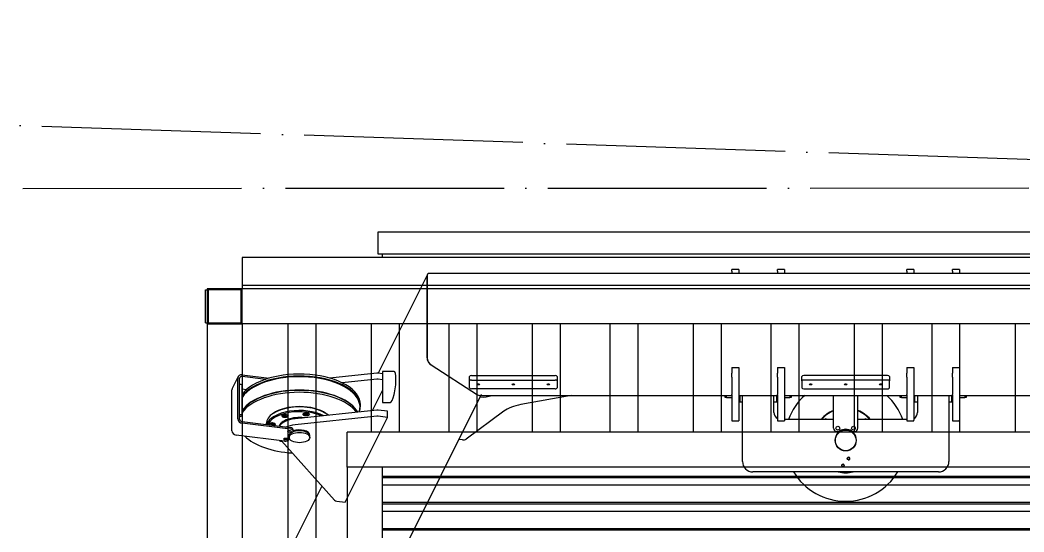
# Model space of a CAD drawing. Header units: millimetres. Extents: x 1084702 to 1166801, y 36632 to 124519.
# Drawn here: x 1100108 to 1102977, y 106663 to 108126 of the extents above; entities that cross this region are included whole.
import ezdxf

# ---------------------------------------------------------------- set-up
doc = ezdxf.new("R2010")
doc.units = ezdxf.units.MM
doc.header["$LTSCALE"] = 250
doc.linetypes.add('CENTER', pattern=[3, 2.5, -0.25, 0, -0.25])
doc.layers.get('0').update_dxf_attribs({"color": 255})

# ---------------------------------------------------------------- blocks, each defined once
blk = doc.blocks.new('Container F.SB Lukket port')
at = {"color": 0, "linetype": 'ByBlock'}
for p, q in [((120422.5, -6331.3), (117398.5, -6331.3)), ((117398.5, -6331.3), (117398.5, -6393.3)), ((117398.5, -6393.3), (120422.5, -6393.3)), ((117410.5, -6393.3), (117410.5, -6403.3)), ((117466, -6403.3), (117010.5, -6403.3)), ((117010.5, -6403.3), (117010.5, -6483.3)), ((120355, -6403.3), (117466, -6403.3)), ((117010.5, -6483.3), (117010.5, -6493.3)), ((117744.9, -6483.3), (117010.5, -6483.3)), ((120810.5, -6483.3), (117744.9, -6483.3)), ((116905.5, -6496.2), (116910.5, -6496.2)), ((116905.5, -6590.4), (116905.5, -6496.2)), ((117010.5, -6493.3), (116910.5, -6493.3)), ((116910.5, -6493.3), (116910.5, -6593.3)), ((116913.4, -6496.2), (116913.4, -6590.4)), ((117007.6, -6496.2), (116913.4, -6496.2)), ((117007.6, -6590.4), (117007.6, -6496.2)), ((117742.8, -6493.3), (117010.5, -6493.3)), ((117010.5, -6593.3), (117010.5, -6493.3)), ((120910.5, -6493.3), (117742.8, -6493.3)), ((116905.5, -6590.4), (116910.5, -6590.4)), ((116910.5, -6593.3), (117010.5, -6593.3)), ((116910.5, -6593.3), (116910.5, -8193.3)), ((116913.4, -6590.4), (117007.6, -6590.4)), ((117721.9, -6593.3), (117010.5, -6593.3)), ((117010.5, -6593.3), (117010.5, -8193.3)), ((117141.3, -6593.3), (117141.3, -8193.3)), ((117221.3, -6593.3), (117221.3, -8193.3)), ((117379.6, -6593.3), (117379.6, -6903.3)), ((117459.6, -6593.3), (117459.6, -6903.3)), ((117601.3, -6593.3), (117601.3, -6903.3)), ((119882.6, -6593.3), (117681.3, -6593.3)), ((117681.3, -6593.3), (117681.3, -6903.3)), ((117839.6, -6593.3), (117839.6, -6903.3)), ((117919.6, -6593.3), (117919.6, -6903.3)), ((118061.3, -6593.3), (118061.3, -6903.3)), ((118141.3, -6593.3), (118141.3, -6903.3)), ((118299.6, -6593.3), (118299.6, -6903.3)), ((118379.6, -6593.3), (118379.6, -6903.3)), ((118521.3, -6593.3), (118521.3, -6903.3)), ((118601.3, -6593.3), (118601.3, -6903.3)), ((118759.6, -6593.3), (118759.6, -6903.3)), ((118839.6, -6593.3), (118839.6, -6903.3)), ((118981.3, -6593.3), (118981.3, -6903.3)), ((119061.3, -6593.3), (119061.3, -6903.3)), ((119219.6, -6593.3), (119219.6, -6903.3)), ((117310.5, -7003.3), (117310.5, -6903.3)), ((117839.6, -6903.3), (117310.5, -6903.3)), ((120219.6, -6903.3), (117832, -6903.3)), ((117310.5, -7003.3), (117310.5, -9103.3)), ((117410.5, -7003.3), (117310.5, -7003.3)), ((117594.7, -7003.3), (117310.5, -7003.3)), ((117410.5, -7003.3), (117410.5, -9203.3)), ((120405.5, -7003.3), (117410.5, -7003.3)), ((117410.5, -7028.3), (120405.5, -7028.3)), ((120405.5, -7033.3), (117410.5, -7033.3)), ((117410.5, -7053.3), (120405.5, -7053.3)), ((117410.5, -7103.3), (120405.5, -7103.3)), ((120405.5, -7108.3), (117410.5, -7108.3)), ((117410.5, -7128.3), (120405.5, -7128.3)), ((117410.5, -7178.3), (120405.5, -7178.3)), ((120405.5, -7183.3), (117410.5, -7183.3))]:
    blk.add_line(p, q, dxfattribs=at)
blk = doc.blocks.new('A$C52F54857')
for p, q in [((1121.7, 2791.1), (981, 2509.1)), ((1120.8, 2786.7), (1120.8, 2552.9)), ((1120.8, 2552.9), (1120.8, 2786.7)), ((3818.4, 2794.2), (1126.6, 2794.2)), ((1992.5, 2800.2), (1992.5, 2805.2)), ((2012.5, 2805.2), (1992.5, 2805.2)), ((1992.5, 2800.2), (1992.5, 2794.2)), ((2012.5, 2805.2), (2012.5, 2800.2)), ((2012.5, 2800.2), (2012.5, 2794.2)), ((2122.5, 2800.2), (2122.5, 2805.2)), ((2142.5, 2805.2), (2122.5, 2805.2)), ((2122.5, 2800.2), (2122.5, 2794.2)), ((2142.5, 2805.2), (2142.5, 2800.2)), ((2142.5, 2800.2), (2142.5, 2794.2)), ((2492.5, 2800.2), (2492.5, 2805.2)), ((2512.5, 2805.2), (2492.5, 2805.2)), ((2492.5, 2800.2), (2492.5, 2794.2)), ((2512.5, 2805.2), (2512.5, 2800.2)), ((2512.5, 2800.2), (2512.5, 2794.2)), ((2622.5, 2800.2), (2622.5, 2805.2)), ((2642.5, 2805.2), (2622.5, 2805.2)), ((2622.5, 2800.2), (2622.5, 2794.2)), ((2642.5, 2805.2), (2642.5, 2800.2)), ((2642.5, 2800.2), (2642.5, 2794.2)), ((1132.5, 2532.4), (1265.3, 2447.4)), ((1132.5, 2532.4), (1265.3, 2447.4)), ((581.2, 2499.2), (564.3, 2465.3)), ((592.4, 2504.5), (669.9, 2494.8)), ((592.4, 2500.1), (659.9, 2491.7)), ((976.9, 2509.1), (842.8, 2494.7)), ((994, 2507.4), (981.4, 2509)), ((994, 2514.2), (994, 2425.3)), ((1026.6, 2514.2), (994, 2514.2)), ((1242.5, 2486.9), (1242.5, 2499.9)), ((1247.5, 2502.4), (1487.5, 2502.4)), ((1492.5, 2499.9), (1492.5, 2486.9)), ((1992.5, 2524.9), (1992.5, 2509.3)), ((1992.5, 2524.9), (2012.5, 2524.9)), ((1992.5, 2497.8), (1992.5, 2509.3)), ((1992.5, 2497.8), (1992.5, 2447.9)), ((2012.5, 2524.9), (2012.5, 2509.3)), ((2012.5, 2509.3), (2012.5, 2497.8)), ((2012.5, 2497.8), (2012.5, 2447.9)), ((2122.5, 2524.9), (2122.5, 2509.3)), ((2122.5, 2524.9), (2142.5, 2524.9)), ((2122.5, 2497.8), (2122.5, 2509.3)), ((2122.5, 2497.8), (2122.5, 2447.9)), ((2142.5, 2524.9), (2142.5, 2509.3)), ((2142.5, 2509.3), (2142.5, 2497.8)), ((2142.5, 2497.8), (2142.5, 2447.9)), ((2192.5, 2486.9), (2192.5, 2499.9)), ((2437.5, 2502.4), (2197.5, 2502.4)), ((2442.5, 2499.9), (2442.5, 2486.9)), ((2492.5, 2524.9), (2492.5, 2509.3)), ((2492.5, 2524.9), (2512.5, 2524.9)), ((2492.5, 2497.8), (2492.5, 2509.3)), ((2492.5, 2497.8), (2492.5, 2447.9)), ((2512.5, 2524.9), (2512.5, 2509.3)), ((2512.5, 2509.3), (2512.5, 2497.8)), ((2512.5, 2497.8), (2512.5, 2447.9)), ((2622.5, 2524.9), (2622.5, 2509.3)), ((2622.5, 2524.9), (2642.5, 2524.9)), ((2622.5, 2497.8), (2622.5, 2509.3)), ((2622.5, 2497.8), (2622.5, 2447.9)), ((2642.5, 2524.9), (2642.5, 2509.3)), ((2642.5, 2509.3), (2642.5, 2497.8)), ((2642.5, 2497.8), (2642.5, 2447.9)), ((580.3, 2378.2), (580.3, 2495.2)), ((585.1, 2377.6), (585.1, 2494.5)), ((592, 2387.8), (592, 2474.4)), ((976.9, 2491.7), (878.4, 2481.2)), ((994, 2490.1), (981.4, 2491.7)), ((1242.5, 2466.9), (1242.5, 2486.9)), ((1247.5, 2489.4), (1487.5, 2489.4)), ((1492.5, 2486.9), (1492.5, 2466.9)), ((2192.5, 2486.9), (2192.5, 2466.9)), ((2437.5, 2489.4), (2197.5, 2489.4)), ((2442.5, 2466.9), (2442.5, 2486.9)), ((563.3, 2344.3), (563.3, 2461.2)), ((592, 2464.1), (605.1, 2462.5)), ((721.3, 1335.9), (1274.6, 2445.4)), ((965.3, 2402.2), (994, 2459.7)), ((1487.5, 2464.4), (1247.5, 2464.4)), ((1271.2, 2445.4), (1992.5, 2445.4)), ((1533.1, 2445.4), (1389.2, 2419.2)), ((1972.3, 2445.4), (1972.3, 2440.3)), ((1972.3, 2440.3), (1977.3, 2439.8)), ((1977.3, 2439.8), (1977.3, 2445.4)), ((1977.3, 2439.8), (1992.5, 2439.8)), ((1992.5, 2445.7), (1992.5, 2447.9)), ((1992.5, 2445.7), (1992.5, 2374.5)), ((2012.5, 2447.9), (2012.5, 2445.7)), ((2012.5, 2445.7), (2012.5, 2374.5)), ((2012.5, 2445.4), (2122.5, 2445.4)), ((2012.5, 2439.8), (2014.5, 2439.8)), ((2014.5, 2445.4), (2014.5, 2427.3)), ((2022.5, 2256.8), (2022.5, 2445.4)), ((2112.5, 2396.8), (2112.5, 2445.4)), ((2120.5, 2427.3), (2120.5, 2445.4)), ((2120.5, 2439.8), (2122.5, 2439.8)), ((2122.5, 2445.7), (2122.5, 2447.9)), ((2122.5, 2445.7), (2122.5, 2374.5)), ((2142.5, 2447.9), (2142.5, 2445.7)), ((2142.5, 2445.7), (2142.5, 2374.5)), ((2142.5, 2445.4), (2492.5, 2445.4)), ((2142.5, 2439.8), (2157.7, 2439.8)), ((2157.7, 2445.4), (2157.7, 2439.8)), ((2157.7, 2439.8), (2162.7, 2440.3)), ((2162.7, 2440.3), (2162.7, 2445.4)), ((2197.5, 2464.4), (2437.5, 2464.4)), ((2282.5, 2351.8), (2282.5, 2445.4)), ((2352.5, 2351.8), (2352.5, 2445.4)), ((2472.3, 2445.4), (2472.3, 2440.3)), ((2472.3, 2440.3), (2477.3, 2439.8)), ((2477.3, 2439.8), (2477.3, 2445.4)), ((2477.3, 2439.8), (2492.5, 2439.8)), ((2492.5, 2445.7), (2492.5, 2447.9)), ((2492.5, 2445.7), (2492.5, 2374.5)), ((2512.5, 2447.9), (2512.5, 2445.7)), ((2512.5, 2445.7), (2512.5, 2374.5)), ((2512.5, 2445.4), (2622.5, 2445.4)), ((2512.5, 2439.8), (2514.5, 2439.8)), ((2514.5, 2445.4), (2514.5, 2427.3)), ((2522.5, 2445.4), (2522.5, 2396.8)), ((2612.5, 2445.4), (2612.5, 2256.8)), ((2620.5, 2427.3), (2620.5, 2445.4)), ((2620.5, 2439.8), (2622.5, 2439.8)), ((2622.5, 2445.7), (2622.5, 2447.9)), ((2622.5, 2445.7), (2622.5, 2374.5)), ((2642.5, 2447.9), (2642.5, 2445.7)), ((2642.5, 2445.7), (2642.5, 2374.5)), ((2642.5, 2445.4), (2872.5, 2445.4)), ((2642.5, 2439.8), (2657.7, 2439.8)), ((2657.7, 2445.4), (2657.7, 2439.8)), ((2657.7, 2439.8), (2662.7, 2440.3)), ((2662.7, 2440.3), (2662.7, 2445.4)), ((930.2, 2413.6), (930.2, 2419.3)), ((994, 2425.3), (1015.5, 2425.3)), ((2014.5, 2427.3), (2022.5, 2427.3)), ((2112.5, 2427.3), (2120.5, 2427.3)), ((2514.5, 2427.3), (2522.5, 2427.3)), ((2612.5, 2427.3), (2620.5, 2427.3)), ((592.9, 2403.1), (592.1, 2401.9)), ((680.6, 2394), (678.6, 2392.5)), ((707, 2388.9), (707, 2387.5)), ((713.7, 2389.8), (710.5, 2388.1)), ((710.5, 2388.1), (711.7, 2385.9)), ((711.7, 2388.8), (711.7, 2385.9)), ((711.7, 2385.9), (716.2, 2385.3)), ((712.7, 2389.2), (716.2, 2388.8)), ((718.2, 2389.2), (713.7, 2389.8)), ((716.2, 2388.8), (717.3, 2389.3)), ((716.2, 2388.8), (716.2, 2385.3)), ((716.2, 2385.3), (719.4, 2387)), ((719.4, 2387), (718.2, 2389.2)), ((723, 2387.5), (723, 2388.9)), ((976.9, 2403.4), (743.6, 2378.4)), ((976.9, 2386.1), (743.6, 2361.1)), ((767.5, 2393.4), (767.5, 2392.1)), ((774.2, 2394.3), (771, 2392.6)), ((771, 2392.6), (772.3, 2390.4)), ((772.3, 2393.3), (772.3, 2390.4)), ((772.3, 2390.4), (776.8, 2389.9)), ((773.2, 2393.8), (776.8, 2393.3)), ((778.7, 2393.7), (774.2, 2394.3)), ((776.8, 2393.3), (777.8, 2393.8)), ((776.8, 2393.3), (776.8, 2389.9)), ((776.8, 2389.9), (780, 2391.5)), ((780, 2391.5), (778.7, 2393.7)), ((783.5, 2392.1), (783.5, 2393.4)), ((833.7, 2392.5), (831.7, 2394)), ((887.3, 2140.1), (1008.3, 2382.7)), ((920.2, 2401.9), (919.4, 2403.1)), ((1008.3, 2400), (981.4, 2403.4)), ((1008.3, 2382.7), (981.4, 2386)), ((1008.3, 2382.7), (1008.3, 2400)), ((1340.5, 2400.1), (1232.6, 2320.2)), ((730.7, 2353), (592.4, 2370.2)), ((730.7, 2348.7), (592.4, 2365.9)), ((661.2, 2365.1), (661.2, 2361.7)), ((670.5, 2364.3), (670.5, 2362.9)), ((677.3, 2365.2), (674.1, 2363.5)), ((674.1, 2363.5), (675.3, 2361.3)), ((675.3, 2364.2), (675.3, 2361.3)), ((675.3, 2361.3), (679.8, 2360.7)), ((676.2, 2364.6), (679.8, 2364.2)), ((681.7, 2364.6), (677.3, 2365.2)), ((679.8, 2364.2), (680.8, 2364.7)), ((679.8, 2364.2), (679.8, 2360.7)), ((679.8, 2360.7), (683, 2362.4)), ((683, 2362.4), (681.7, 2364.6)), ((686.5, 2362.9), (686.5, 2364.3)), ((1992.5, 2374.5), (1992.5, 2373.1)), ((1992.5, 2373.1), (2012.5, 2373.1)), ((2012.5, 2374.5), (2012.5, 2373.1)), ((2122.5, 2374.5), (2122.5, 2373.1)), ((2122.5, 2373.1), (2142.5, 2373.1)), ((2282.5, 2376.8), (2142.5, 2376.8)), ((2142.5, 2374.5), (2142.5, 2373.1)), ((2492.5, 2376.8), (2352.5, 2376.8)), ((2492.5, 2374.5), (2492.5, 2373.1)), ((2492.5, 2373.1), (2512.5, 2373.1)), ((2512.5, 2373.1), (2512.5, 2374.5)), ((2622.5, 2374.5), (2622.5, 2373.1)), ((2622.5, 2373.1), (2642.5, 2373.1)), ((2642.5, 2373.1), (2642.5, 2374.5)), ((713.7, 2314.7), (575.5, 2331.9)), ((726.2, 2331.8), (726.2, 2329.4)), ((726.2, 2328.5), (726.7, 2324.2)), ((726.6, 2320.4), (726.6, 2324.8)), ((738, 2342.6), (737.5, 2341.7)), ((738.2, 2343.8), (738.2, 2348.1)), ((785.6, 2324.2), (786.1, 2328.5)), ((786.2, 2329.4), (786.2, 2331.8)), ((2294.3, 2341.8), (2292.5, 2341.8)), ((2342.5, 2341.8), (2340.7, 2341.8)), ((704.7, 2315.8), (856.2, 2146)), ((726.3, 2319.2), (725.9, 2318.3)), ((1221.9, 2318.1), (1211.8, 2319.4)), ((2582.5, 2226.8), (2052.5, 2226.8)), ((820.1, 2186.4), (523.7, 1591.9)), ((862.9, 2143.2), (887.3, 2140.1))]:
    blk.add_line(p, q)
for centre, radius in [((2295, 2351.8), 5.5), ((2340, 2351.8), 5.5), ((2317.5, 2316.8), 30), ((2317.5, 2316.8), 29.5), ((2325.5, 2264.8), 3.32), ((2309.5, 2244.8), 3.32)]:
    blk.add_circle(centre, radius)
for centre, radius, start, end in [((2317.5, 2316.8), 174, 132.3534, 159.8287), ((2317.5, 2316.8), 174, 20.1713, 47.6466), ((2132.5, 2396.8), 20, 180, 240), ((2317.5, 2316.8), 92.5, 112.2333, 139.5602), ((2317.5, 2316.8), 91.5, 112.4895, 139.0244), ((2317.5, 2316.8), 92.5, 40.4398, 67.7667), ((2317.5, 2316.8), 91.5, 40.9756, 67.5105), ((2502.5, 2396.8), 20, 300, 0), ((2260.9, 2373.3), 5, 43.3373, 136.6627), ((2374.1, 2373.3), 5, 43.3373, 136.6627), ((2292.5, 2351.8), 10, 180, 270), ((2294.3, 2351.8), 10, 270, 303.5573), ((2317.5, 2316.8), 32, 56.4427, 123.5573), ((2340.7, 2351.8), 10, 236.4427, 270), ((2342.5, 2351.8), 10, 270, 0), ((2325.5, 2264.8), 4, 255, 195), ((2052.5, 2256.8), 30, 180, 270), ((2309.5, 2244.8), 4, 255, 195), ((2582.5, 2256.8), 30, 270, 0), ((2317.5, 2316.8), 174, 211.1474, 328.8526), ((2317.5, 2316.8), 92.5, 256.6488, 283.3512), ((2317.5, 2316.8), 91.5, 259.6111, 280.3889)]:
    blk.add_arc(centre, radius, start, end)
for centre, major_axis, ratio, start_param, end_param in [((1132.5, 2779.2), (8.8, -14.2), 0.5449, 2.816392, 3.863589), ((1132.5, 2779.2), (8.8, -14.2), 0.5449, 2.816392, 3.863589), ((1132.5, 2545.4), (8.8, -14.2), 0.5449, 3.863589, 5.434386), ((1132.5, 2545.4), (-8.8, 14.2), 0.5449, 0.721997, 2.292793), ((592.4, 2493.6), (11.2, -5.6), 0.840301, 1.967592, 3.538388), ((592.4, 2493.6), (6.71, -3.35), 0.840301, 1.967592, 3.538388), ((756.2, 2419.3), (-174, 0), 0.5, 3.141593, 5.944647), ((756.2, 2412.3), (-173.1, 0), 0.5, 2.975669, 5.959153), ((756.2, 2413.6), (174, 0), 0.5, 0, 2.803054), ((979, 2504.2), (-10, 0), 0.5, 4.468043, 4.923158), ((1021, 2469.8), (-5.8, -44.4), 0.212464, 0.027753, 3.169346), ((1247.5, 2499.9), (-5, 0), 0.5, 4.712389, 6.283185), ((1487.5, 2499.9), (-5, 0), 0.5, 3.141593, 4.712389), ((2197.5, 2499.9), (-5, 0), 0.5, 4.712389, 6.283185), ((2437.5, 2499.9), (-5, 0), 0.5, 3.141593, 4.712389), ((588, 2474.4), (-4, 0), 0.5, 3.141593, 5.528335), ((979, 2486.8), (10, 0), 0.5, 1.32645, 1.781565), ((1247.5, 2486.9), (5, 0), 0.5, 1.570796, 3.141593), ((1487.5, 2486.9), (5, 0), 0.5, 0, 1.570796), ((2197.5, 2486.9), (5, 0), 0.5, 1.570796, 3.141593), ((2437.5, 2486.9), (5, 0), 0.5, 0, 1.570796), ((575.5, 2459.7), (11.2, -5.6), 0.840301, 3.141593, 3.538388), ((756.2, 2367.3), (-174, 0), 0.5, 3.493142, 5.944647), ((756.2, 2372.9), (-174, 0), 0.5, 3.429645, 5.943348), ((756.2, 2374.2), (-173.1, 0), 0.5, 3.48143, 5.943348), ((1247.5, 2466.9), (-5, 0), 0.5, 0, 1.570796), ((1265.3, 2460.4), (-8.8, 14.2), 0.5449, 2.292793, 3.466794), ((1265.3, 2460.4), (-8.8, 14.2), 0.5449, 2.292793, 2.816392), ((1277, 2465.8), (50, 0), 0.5, 4.619601, 5.322446), ((1487.5, 2466.9), (-5, 0), 0.5, 1.570796, 3.141593), ((2197.5, 2466.9), (-5, 0), 0.5, 0, 1.570796), ((2437.5, 2466.9), (-5, 0), 0.5, 1.570796, 3.141593), ((756.2, 2365.1), (-95, 0), 0.5, 3.657749, 6.283185), ((756.2, 2367.3), (92.5, 0), 0.5, 0.61548, 2.526113), ((756.2, 2413.6), (174, 0), 0.5, 6.10349, 6.283185), ((1423.4, 2372.2), (-100, 0), 0.5, 5.061455, 5.689773), ((588, 2387.8), (-4, 0), 0.5, 0.754851, 5.528335), ((756.2, 2367.3), (-174, 0), 0.5, -0.216491, -0.184796), ((756.2, 2354.7), (-95, 0), 0.5, 3.894177, 6.139387), ((756.2, 2352.6), (-92.5, 0), 0.5, 3.965463, 6.096541), ((756.2, 2352.6), (-59, 0), 0.5, 4.489658, 6.129377), ((756.2, 2352.6), (57.5, 0), 0.5, 1.39353, 2.828037), ((715, 2387.5), (8, 0), 0.5, 2.416919, 6.283185), ((756.2, 2352.6), (56.5, 0), 0.5, 1.439421, 2.651849), ((715, 2387.5), (8, 0), 0.5, 0, 0.599943), ((775.5, 2392.1), (8, 0), 0.5, 2.416919, 6.283185), ((775.5, 2392.1), (8, 0), 0.5, 0, 0.599943), ((979, 2398.5), (-10, 0), 0.5, 4.468043, 4.923158), ((979, 2381.2), (10, 0), 0.5, 1.32645, 1.781565), ((592.4, 2376.7), (11.2, -5.6), 0.840301, 3.538388, 5.109184), ((592.4, 2376.7), (6.71, -3.35), 0.840301, 3.538388, 5.109184), ((678.5, 2362.2), (9, 0), 0.5, 0, 3.531672), ((678.5, 2362.9), (8, 0), 0.5, 2.416919, 3.885133), ((678.5, 2362.9), (8, 0), 0.5, 5.050952, 6.283185), ((678.5, 2362.2), (9, 0), 0.5, 5.404413, 6.283185), ((678.5, 2362.9), (8, 0), 0.5, 0, 0.599943), ((756.2, 2349.1), (60, 0), 0.5, 1.781565, 2.874112), ((756.2, 2353.9), (57.5, 0), 0.5, 2.526113, 2.936837), ((756.2, 2362.1), (-45.8, 0), 0.5, -0.43596, -0.357518), ((756.2, 2331.8), (60, 0), 0.5, 1.781565, 2.27442), ((728.2, 2348.1), (-10, 0), 0.5, 3.141593, 4.468043), ((575.5, 2342.8), (11.2, -5.6), 0.840301, 3.538388, 5.109184), ((756.2, 2367.3), (-174, 0), 0.5, 0.457388, 1.453867), ((756.2, 2327.5), (32, 0), 0.5, 2.311561, 3.482932), ((727.6, 2346.9), (-5.5, 0), 0.5, 0.906411, 2.235182), ((756.2, 2331.8), (32, 0), 0.5, 3.259137, 3.482932), ((727.6, 2346.9), (4.19, 0), 0.5, 4.174349, 5.250429), ((756.2, 2329.4), (30, 0), 0.5, 2.642237, 3.19936), ((716.6, 2324.8), (-10, 0), 0.5, 3.141593, 3.482932), ((756.2, 2331.8), (30, 0), 0.5, 3.047151, 3.141593), ((728.2, 2343.8), (-10, 0), 0.5, 2.897247, 4.468043), ((727.8, 2342.9), (10, 0), 0.5, 5.453154, 6.038839), ((756.2, 2329.4), (30, 0), 0.5, 0, 2.26793), ((756.2, 2331.8), (30, 0), 0.5, 0, 2.210648), ((756.2, 2329.4), (30, 0), 0.5, 6.225418, 6.283185), ((756.2, 2352.6), (-92.5, 0), 0.5, 0.887668, 1.008168), ((716.8, 2325.1), (-5.5, 0), 0.5, 0.906411, 2.235182), ((716.2, 2319.6), (-10, 0), 0.5, 1.32645, 2.897247), ((716.8, 2325.1), (4.19, 0), 0.5, 4.174337, 5.250441), ((716.6, 2320.4), (-10, 0), 0.5, 2.897247, 3.482932), ((1224.3, 2323), (-10, 0), 0.5, 1.32645, 2.548181), ((865.4, 2148), (-10, 0), 0.5, 0.419561, 1.32645)]:
    blk.add_ellipse(centre, major_axis=major_axis, ratio=ratio, start_param=start_param, end_param=end_param)
for centre, major_axis in [((1267.5, 2476.9), (3.32, 0)), ((1367.5, 2476.9), (3.32, 0)), ((1467.5, 2476.9), (3.32, 0)), ((2217.5, 2476.9), (3.32, 0)), ((2317.5, 2476.9), (3.32, 0)), ((2417.5, 2476.9), (-3.32, 0)), ((715, 2386.9), (9, 0)), ((775.5, 2391.4), (9, 0)), ((727.6, 2342.6), (5.5, 0)), ((756.2, 2325), (-29.5, 0)), ((716.8, 2320.8), (5.5, 0))]:
    blk.add_ellipse(centre, major_axis=major_axis, ratio=0.5)
blk = doc.blocks.new('profil_B4_1')
at = {"linetype": 'CENTER'}
for p, q in [((87529.9, 72023.2), (73400.7, 72500)), ((73351.8, 72015.5), (87618.3, 72021.1))]:
    blk.add_line(p, q, dxfattribs=at)
for name, p in [('Container F.SB Lukket port', (-34030.9, 78225)), ('A$C52F54857', (82387.1, 68981.7))]:
    blk.add_blockref(name, p)

msp = doc.modelspace()

# ---------------------------------------------------------------- block references
msp.add_blockref('profil_B4_1', (1017763, 35626.5))

doc.saveas('drawing.dxf')
